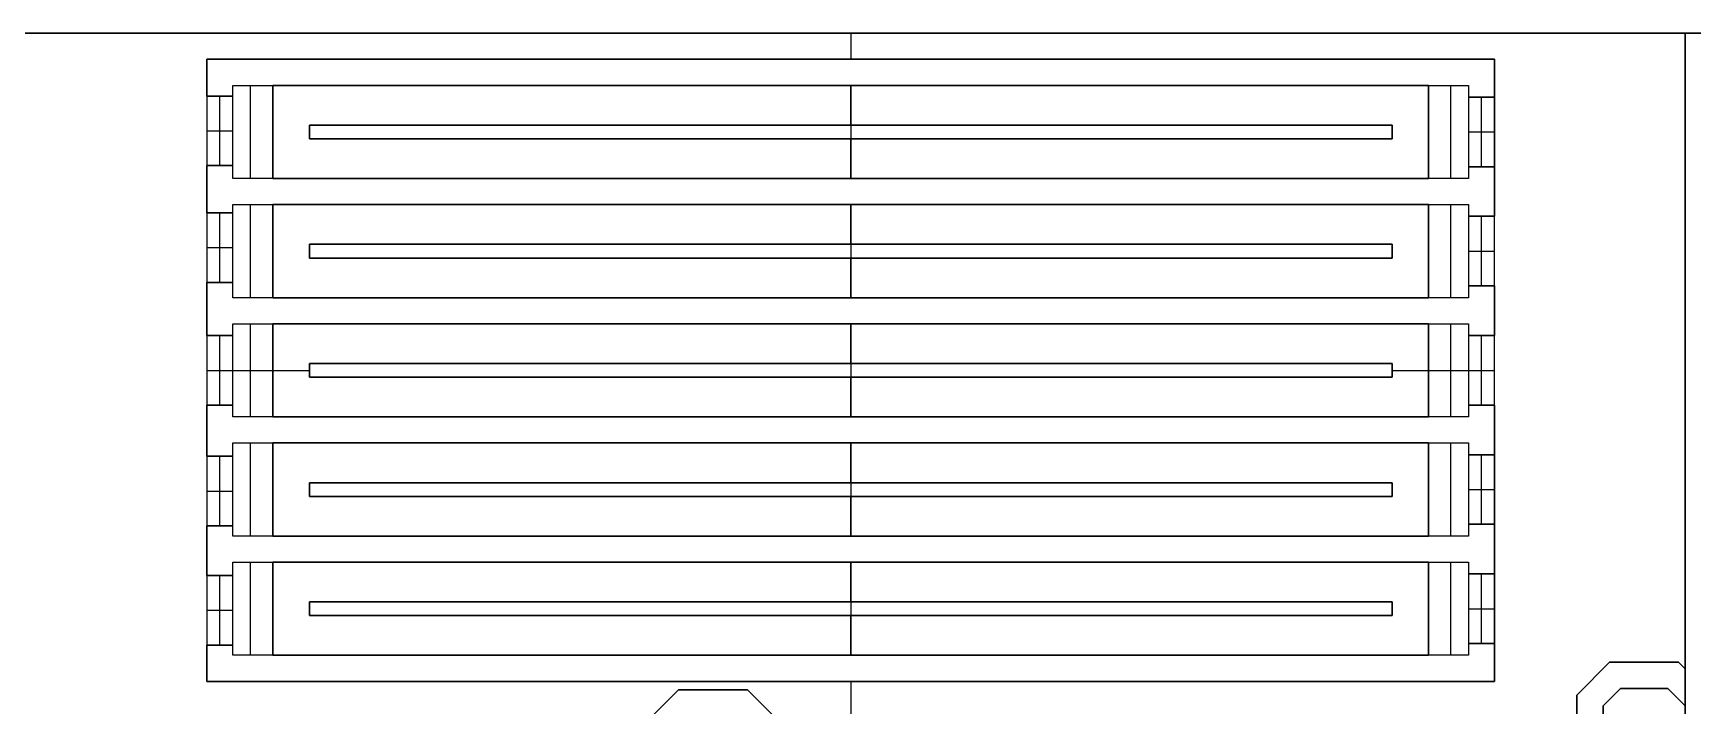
# Model space of a CAD drawing. Extents: x -51.9 to 44.1, y 0 to 48.
# Drawn here: x -27.69 to -3.83, y 38.36 to 48.03 of the extents above; entities that cross this region are included whole.
import ezdxf

# ---------------------------------------------------------------- set-up
doc = ezdxf.new("R2010")
doc.units = 0
doc.header["$MEASUREMENT"] = 0
doc.layers.add('DEFAULT', color=18, linetype='CONTINUOUS')

msp = doc.modelspace()

# ---------------------------------------------------------------- linework, layer by layer
at = {"layer": 'DEFAULT'}
for p, q in [((-27.936, 48.031), (-3.94, 48.031)), ((-27.936, 48.031, -0.75), (-3.94, 48.031, -0.75)), ((-3.94, 48.031, -0.375), (-27.936, 48.031, -0.375)), ((-15.938, 48.031), (-15.938, 47.656)), ((-15.938, 48.031), (-15.938, 48.031, -0.75)), ((-15.938, 48.031, -0.75), (-15.938, 47.656, -0.75)), ((-3.94, 48.031), (-3.94, 38.893)), ((-3.94, 48.031, -0.75), (-3.94, 38.893, -0.75)), ((-3.94, 48.031), (-3.94, 48.031, -0.75)), ((-3.94, 38.893, -0.375), (-3.94, 48.031, -0.375)), ((-3.94, 48.031), (-3.94, 0)), ((20.056, 48.031), (-3.94, 48.031)), ((-3.94, 48.031, -0.75), (-3.94, 0, -0.75)), ((20.056, 48.031, -0.75), (-3.94, 48.031, -0.75)), ((-3.94, 48.031), (-3.94, 48.031, -0.75)), ((-3.94, 0, -0.375), (-3.94, 48.031, -0.375)), ((-3.94, 48.031, -0.375), (20.056, 48.031, -0.375)), ((-25.196, 47.656), (-25.196, 47.656, -0.75)), ((-6.68, 47.656), (-25.196, 47.656)), ((-25.196, 47.656), (-25.196, 38.714)), ((-25.196, 47.656, -0.75), (-25.196, 47.128, -0.75)), ((-6.68, 47.656, -0.75), (-25.196, 47.656, -0.75)), ((-25.196, 47.656, -0.375), (-6.68, 47.656, -0.375)), ((-25.196, 47.128, -0.375), (-25.196, 47.656, -0.375)), ((-15.938, 47.656), (-15.938, 47.656, -0.75)), ((-6.68, 47.656), (-6.68, 47.656, -0.75)), ((-6.68, 38.714), (-6.68, 47.656)), ((-6.68, 47.112, -0.75), (-6.68, 47.656, -0.75)), ((-6.68, 47.656, -0.375), (-6.68, 45.399, -0.375)), ((-24.821, 47.281, -0.75), (-7.055, 47.281, -0.75)), ((-24.821, 47.281, -0.394), (-24.245, 47.281, -0.394)), ((-24.821, 47.281, -0.394), (-24.821, 47.281, -0.75)), ((-24.821, 47.128, -0.75), (-24.821, 47.281, -0.75)), ((-24.821, 47.128, -0.394), (-24.821, 47.281, -0.394)), ((-24.57, 45.943, -0.394), (-24.57, 47.281, -0.394)), ((-24.245, 47.281, -0.394), (-24.245, 47.281, -0.197)), ((-24.245, 45.943, -0.394), (-24.245, 47.281, -0.394)), ((-24.245, 47.281, -0.197), (-7.631, 47.281, -0.197)), ((-24.245, 47.281, -0.197), (-24.245, 45.943, -0.197)), ((-7.631, 47.281, -0.375), (-24.245, 47.281, -0.375)), ((-24.245, 47.275, -0.197), (-24.245, 45.943, -0.197)), ((-15.938, 47.281, -0.197), (-15.938, 47.281, -0.75)), ((-15.938, 47.281, -0.75), (-15.938, 45.943, -0.75)), ((-15.938, 46.711, -0.197), (-15.938, 47.281, -0.197)), ((-7.631, 47.281, -0.394), (-7.055, 47.281, -0.394)), ((-7.631, 47.281, -0.394), (-7.631, 45.943, -0.394)), ((-7.631, 45.943, -0.197), (-7.631, 47.281, -0.197)), ((-7.631, 47.281, -0.197), (-7.631, 47.281, -0.394)), ((-7.631, 45.943, -0.197), (-7.631, 47.281, -0.197)), ((-7.307, 45.943, -0.394), (-7.307, 47.281, -0.394)), ((-7.055, 47.281, -0.75), (-7.055, 47.112, -0.75)), ((-7.055, 47.281, -0.394), (-7.055, 47.112, -0.394)), ((-7.055, 47.281, -0.394), (-7.055, 47.281, -0.75)), ((-24.821, 47.128, -0.75), (-25.196, 47.128, -0.75)), ((-24.821, 47.128, -0.375), (-25.196, 47.128, -0.375)), ((-25.196, 47.128, -0.375), (-25.196, 46.128, -0.375)), ((-25.196, 47.128, -0.75), (-25.196, 47.128, -0.375)), ((-25.196, 47.128, -0.75), (-25.196, 46.128, -0.75)), ((-25.196, 47.128, -0.562), (-24.821, 47.128, -0.562)), ((-25.009, 46.128, -0.75), (-25.009, 47.128, -0.75)), ((-25.009, 46.128, -0.375), (-25.009, 47.128, -0.375)), ((-25.009, 47.128, -0.75), (-25.009, 47.128, -0.375)), ((-24.821, 46.128, -0.375), (-24.821, 47.128, -0.375)), ((-24.821, 47.128, -0.75), (-24.821, 47.128, -0.394)), ((-24.821, 46.128, -0.75), (-24.821, 47.128, -0.75)), ((-24.821, 46.128, -0.394), (-24.821, 47.128, -0.394)), ((-24.821, 47.128, -0.394), (-24.821, 47.128, -0.375)), ((-6.68, 47.112, -0.75), (-7.055, 47.112, -0.75)), ((-7.055, 47.112, -0.375), (-7.055, 46.112, -0.375)), ((-6.68, 47.112, -0.375), (-7.055, 47.112, -0.375)), ((-7.055, 47.112, -0.75), (-7.055, 47.112, -0.394)), ((-7.055, 47.112, -0.75), (-7.055, 46.112, -0.75)), ((-7.055, 47.112, -0.394), (-7.055, 46.112, -0.394)), ((-7.055, 47.112, -0.394), (-7.055, 47.112, -0.375)), ((-7.055, 47.112, -0.562), (-6.68, 47.112, -0.562)), ((-6.868, 46.112, -0.75), (-6.868, 47.112, -0.75)), ((-6.868, 46.112, -0.375), (-6.868, 47.112, -0.375)), ((-6.868, 47.112, -0.75), (-6.868, 47.112, -0.375)), ((-6.68, 46.112, -0.375), (-6.68, 47.112, -0.375)), ((-6.68, 47.112, -0.75), (-6.68, 47.112, -0.375)), ((-6.68, 46.112, -0.75), (-6.68, 47.112, -0.75)), ((-25.196, 46.628, -0.75), (-24.821, 46.628, -0.75)), ((-25.196, 46.628, -0.375), (-24.821, 46.628, -0.375)), ((-24.821, 46.628, -0.394), (-24.821, 46.628, -0.375)), ((-23.721, 46.711), (-23.721, 46.711, -0.197)), ((-23.721, 46.711, -0.197), (-8.154, 46.711, -0.197)), ((-23.721, 46.514, -0.197), (-23.721, 46.711, -0.197)), ((-23.721, 46.711), (-8.154, 46.711)), ((-23.721, 46.514), (-23.721, 46.711)), ((-23.721, 46.711, -0.098), (-23.721, 46.514, -0.098)), ((-8.154, 46.711, -0.098), (-23.721, 46.711, -0.098)), ((-23.721, 46.612), (-23.721, 46.612, -0.197)), ((-15.938, 46.711), (-15.938, 46.711, -0.197)), ((-15.938, 46.711), (-15.938, 46.514)), ((-8.154, 46.711, -0.197), (-8.154, 46.514, -0.197)), ((-8.154, 46.711), (-8.154, 46.711, -0.197)), ((-8.154, 46.711), (-8.154, 46.514)), ((-8.154, 46.514, -0.098), (-8.154, 46.711, -0.098)), ((-8.154, 46.612), (-8.154, 46.612, -0.197)), ((-7.055, 46.612, -0.75), (-6.68, 46.612, -0.75)), ((-7.055, 46.612, -0.394), (-7.055, 46.612, -0.375)), ((-7.055, 46.612, -0.375), (-6.68, 46.612, -0.375)), ((-8.154, 46.514, -0.197), (-23.721, 46.514, -0.197)), ((-23.721, 46.514), (-23.721, 46.514, -0.197)), ((-8.154, 46.514), (-23.721, 46.514)), ((-23.721, 46.514, -0.098), (-8.154, 46.514, -0.098)), ((-15.938, 45.943, -0.197), (-15.938, 46.514, -0.197)), ((-15.938, 46.514), (-15.938, 46.514, -0.197)), ((-8.154, 46.514), (-8.154, 46.514, -0.197)), ((-25.196, 46.128, -0.75), (-24.821, 46.128, -0.75)), ((-25.196, 46.128, -0.375), (-24.821, 46.128, -0.375)), ((-25.196, 46.128, -0.75), (-25.196, 46.128, -0.375)), ((-25.196, 46.128, -0.75), (-25.196, 45.449, -0.75)), ((-25.196, 45.449, -0.375), (-25.196, 46.128, -0.375)), ((-24.821, 46.128, -0.562), (-25.196, 46.128, -0.562)), ((-25.009, 46.128, -0.75), (-25.009, 46.128, -0.375)), ((-24.821, 45.943, -0.75), (-24.821, 46.128, -0.75)), ((-24.821, 45.943, -0.394), (-24.821, 46.128, -0.394)), ((-24.821, 46.128, -0.75), (-24.821, 46.128, -0.394)), ((-24.821, 46.128, -0.394), (-24.821, 46.128, -0.375)), ((-7.055, 46.112, -0.75), (-6.68, 46.112, -0.75)), ((-7.055, 46.112, -0.375), (-6.68, 46.112, -0.375)), ((-7.055, 46.112, -0.75), (-7.055, 46.112, -0.394)), ((-7.055, 46.112, -0.75), (-7.055, 45.943, -0.75)), ((-7.055, 46.112, -0.394), (-7.055, 45.943, -0.394)), ((-7.055, 46.112, -0.394), (-7.055, 46.112, -0.375)), ((-6.68, 46.112, -0.562), (-7.055, 46.112, -0.562)), ((-6.868, 46.112, -0.75), (-6.868, 46.112, -0.375)), ((-6.68, 45.399, -0.75), (-6.68, 46.112, -0.75)), ((-6.68, 46.112, -0.75), (-6.68, 46.112, -0.375)), ((-7.055, 45.943, -0.75), (-24.821, 45.943, -0.75)), ((-24.245, 45.943, -0.394), (-24.821, 45.943, -0.394)), ((-24.821, 45.943, -0.394), (-24.821, 45.943, -0.75)), ((-7.631, 45.943, -0.197), (-24.245, 45.943, -0.197)), ((-24.245, 45.943, -0.197), (-24.245, 45.943, -0.394)), ((-24.245, 45.943, -0.375), (-7.631, 45.943, -0.375)), ((-15.938, 45.943, -0.197), (-15.938, 45.943, -0.75)), ((-7.055, 45.943, -0.394), (-7.631, 45.943, -0.394)), ((-7.631, 45.943, -0.394), (-7.631, 45.943, -0.197)), ((-7.055, 45.943, -0.394), (-7.055, 45.943, -0.75)), ((-24.821, 45.449, -0.75), (-25.196, 45.449, -0.75)), ((-24.821, 45.449, -0.375), (-25.196, 45.449, -0.375)), ((-25.196, 45.449, -0.375), (-25.196, 44.449, -0.375)), ((-25.196, 45.449, -0.75), (-25.196, 45.449, -0.375)), ((-25.196, 45.449, -0.75), (-25.196, 44.449, -0.75)), ((-25.196, 45.449, -0.562), (-24.821, 45.449, -0.562)), ((-25.009, 44.449, -0.75), (-25.009, 45.449, -0.75)), ((-25.009, 44.449, -0.375), (-25.009, 45.449, -0.375)), ((-25.009, 45.449, -0.75), (-25.009, 45.449, -0.375)), ((-24.821, 45.568, -0.75), (-7.055, 45.568, -0.75)), ((-24.821, 45.568, -0.394), (-24.245, 45.568, -0.394)), ((-24.821, 45.568, -0.394), (-24.821, 45.568, -0.75)), ((-24.821, 45.449, -0.75), (-24.821, 45.568, -0.75)), ((-24.821, 45.449, -0.394), (-24.821, 45.568, -0.394)), ((-24.821, 44.449, -0.375), (-24.821, 45.449, -0.375)), ((-24.821, 45.449, -0.75), (-24.821, 45.449, -0.394)), ((-24.821, 44.449, -0.75), (-24.821, 45.449, -0.75)), ((-24.821, 44.449, -0.394), (-24.821, 45.449, -0.394)), ((-24.821, 45.449, -0.394), (-24.821, 45.449, -0.375)), ((-24.57, 44.229, -0.394), (-24.57, 45.568, -0.394)), ((-24.245, 45.568, -0.394), (-24.245, 45.568, -0.197)), ((-24.245, 44.229, -0.394), (-24.245, 45.568, -0.394)), ((-24.245, 45.568, -0.197), (-7.631, 45.568, -0.197)), ((-24.245, 45.568, -0.197), (-24.245, 44.229, -0.197)), ((-7.631, 45.568, -0.375), (-24.245, 45.568, -0.375)), ((-24.245, 45.568, -0.197), (-24.245, 44.229, -0.197)), ((-15.938, 45.568, -0.197), (-15.938, 45.568, -0.75)), ((-15.938, 45.568, -0.75), (-15.938, 44.229, -0.75)), ((-15.938, 44.997, -0.197), (-15.938, 45.568, -0.197)), ((-7.631, 45.568, -0.394), (-7.055, 45.568, -0.394)), ((-7.631, 45.568, -0.394), (-7.631, 44.229, -0.394)), ((-7.631, 44.229, -0.197), (-7.631, 45.568, -0.197)), ((-7.631, 45.568, -0.197), (-7.631, 45.568, -0.394)), ((-7.631, 44.229, -0.197), (-7.631, 45.554, -0.197)), ((-7.307, 44.229, -0.394), (-7.307, 45.568, -0.394)), ((-7.055, 45.568, -0.75), (-7.055, 45.399, -0.75)), ((-7.055, 45.568, -0.394), (-7.055, 45.399, -0.394)), ((-7.055, 45.568, -0.394), (-7.055, 45.568, -0.75)), ((-6.68, 45.399, -0.75), (-7.055, 45.399, -0.75)), ((-7.055, 45.399, -0.375), (-7.055, 44.399, -0.375)), ((-6.68, 45.399, -0.375), (-7.055, 45.399, -0.375)), ((-7.055, 45.399, -0.75), (-7.055, 45.399, -0.394)), ((-7.055, 45.399, -0.75), (-7.055, 44.399, -0.75)), ((-7.055, 45.399, -0.394), (-7.055, 44.399, -0.394)), ((-7.055, 45.399, -0.394), (-7.055, 45.399, -0.375)), ((-7.055, 45.399, -0.562), (-6.68, 45.399, -0.562)), ((-6.868, 44.399, -0.75), (-6.868, 45.399, -0.75)), ((-6.868, 44.399, -0.375), (-6.868, 45.399, -0.375)), ((-6.868, 45.399, -0.75), (-6.868, 45.399, -0.375)), ((-6.68, 44.399, -0.375), (-6.68, 45.399, -0.375)), ((-6.68, 45.399, -0.75), (-6.68, 45.399, -0.375)), ((-6.68, 44.399, -0.75), (-6.68, 45.399, -0.75)), ((-25.196, 44.949, -0.75), (-24.821, 44.949, -0.75)), ((-25.196, 44.949, -0.375), (-24.821, 44.949, -0.375)), ((-24.821, 44.949, -0.394), (-24.821, 44.949, -0.375)), ((-23.721, 44.997), (-23.721, 44.997, -0.197)), ((-23.721, 44.997, -0.197), (-8.154, 44.997, -0.197)), ((-23.721, 44.8, -0.197), (-23.721, 44.997, -0.197)), ((-23.721, 44.8, -0.197), (-23.721, 44.997, -0.197)), ((-23.721, 44.997, -0.197), (-8.154, 44.997, -0.197)), ((-23.721, 44.997), (-23.721, 44.997, -0.197)), ((-23.721, 44.997), (-8.154, 44.997)), ((-23.721, 44.8), (-23.721, 44.997)), ((-23.721, 44.997), (-23.721, 44.8)), ((-8.154, 44.997), (-23.721, 44.997)), ((-23.721, 44.997, -0.098), (-23.721, 44.8, -0.098)), ((-8.154, 44.997, -0.098), (-23.721, 44.997, -0.098)), ((-8.154, 44.997, -0.098), (-23.721, 44.997, -0.098)), ((-23.721, 44.997, -0.098), (-23.721, 44.8, -0.098)), ((-23.721, 44.899), (-23.721, 44.899, -0.197)), ((-23.721, 44.898), (-23.721, 44.898, -0.197)), ((-15.938, 44.997), (-15.938, 44.997, -0.197)), ((-15.938, 44.997), (-15.938, 44.997, -0.197)), ((-15.938, 44.997), (-15.938, 44.8)), ((-15.938, 44.997), (-15.938, 44.8)), ((-8.154, 44.997, -0.197), (-8.154, 44.8, -0.197)), ((-8.154, 44.997, -0.197), (-8.154, 44.8, -0.197)), ((-8.154, 44.997), (-8.154, 44.997, -0.197)), ((-8.154, 44.997), (-8.154, 44.997, -0.197)), ((-8.154, 44.997), (-8.154, 44.8)), ((-8.154, 44.8), (-8.154, 44.997)), ((-8.154, 44.8, -0.098), (-8.154, 44.997, -0.098)), ((-8.154, 44.8, -0.098), (-8.154, 44.997, -0.098)), ((-8.154, 44.899), (-8.154, 44.899, -0.197)), ((-8.154, 44.898), (-8.154, 44.898, -0.197)), ((-7.055, 44.899, -0.75), (-6.68, 44.899, -0.75)), ((-7.055, 44.899, -0.394), (-7.055, 44.899, -0.375)), ((-7.055, 44.899, -0.375), (-6.68, 44.899, -0.375)), ((-23.721, 44.8), (-23.721, 44.8, -0.197)), ((-8.154, 44.8, -0.197), (-23.721, 44.8, -0.197)), ((-8.154, 44.8, -0.197), (-23.721, 44.8, -0.197)), ((-23.721, 44.8), (-23.721, 44.8, -0.197)), ((-8.154, 44.8), (-23.721, 44.8)), ((-23.721, 44.8), (-8.154, 44.8)), ((-23.721, 44.8, -0.098), (-8.154, 44.8, -0.098)), ((-23.721, 44.8, -0.098), (-8.154, 44.8, -0.098)), ((-15.938, 44.8), (-15.938, 44.8, -0.197)), ((-15.938, 44.229, -0.197), (-15.938, 44.8, -0.197)), ((-15.938, 44.8), (-15.938, 44.8, -0.197)), ((-8.154, 44.8), (-8.154, 44.8, -0.197)), ((-8.154, 44.8), (-8.154, 44.8, -0.197)), ((-25.196, 44.449, -0.75), (-24.821, 44.449, -0.75)), ((-25.196, 44.449, -0.375), (-24.821, 44.449, -0.375)), ((-25.196, 44.449, -0.75), (-25.196, 44.449, -0.375)), ((-25.196, 44.449, -0.75), (-25.196, 43.685, -0.75)), ((-24.821, 44.449, -0.562), (-25.196, 44.449, -0.562)), ((-25.196, 43.685, -0.375), (-25.196, 44.449, -0.375)), ((-25.009, 44.449, -0.75), (-25.009, 44.449, -0.375)), ((-24.821, 44.229, -0.75), (-24.821, 44.449, -0.75)), ((-24.821, 44.229, -0.394), (-24.821, 44.449, -0.394)), ((-24.821, 44.449, -0.75), (-24.821, 44.449, -0.394)), ((-24.821, 44.449, -0.394), (-24.821, 44.449, -0.375)), ((-7.055, 44.399, -0.75), (-6.68, 44.399, -0.75)), ((-7.055, 44.399, -0.375), (-6.68, 44.399, -0.375)), ((-7.055, 44.399, -0.75), (-7.055, 44.399, -0.394)), ((-7.055, 44.399, -0.75), (-7.055, 44.229, -0.75)), ((-7.055, 44.399, -0.394), (-7.055, 44.229, -0.394)), ((-7.055, 44.399, -0.394), (-7.055, 44.399, -0.375)), ((-6.68, 44.399, -0.562), (-7.055, 44.399, -0.562)), ((-6.868, 44.399, -0.75), (-6.868, 44.399, -0.375)), ((-6.68, 44.399, -0.75), (-6.68, 44.399, -0.375)), ((-6.68, 43.685, -0.75), (-6.68, 44.399, -0.75)), ((-6.68, 44.399, -0.375), (-6.68, 43.685, -0.375)), ((-7.055, 44.229, -0.75), (-24.821, 44.229, -0.75)), ((-24.245, 44.229, -0.394), (-24.821, 44.229, -0.394)), ((-24.821, 44.229, -0.394), (-24.821, 44.229, -0.75)), ((-7.631, 44.229, -0.197), (-24.245, 44.229, -0.197)), ((-24.245, 44.229, -0.197), (-24.245, 44.229, -0.394)), ((-24.245, 44.229, -0.375), (-7.631, 44.229, -0.375)), ((-15.938, 44.229, -0.197), (-15.938, 44.229, -0.75)), ((-7.055, 44.229, -0.394), (-7.631, 44.229, -0.394)), ((-7.631, 44.229, -0.394), (-7.631, 44.229, -0.197)), ((-7.055, 44.229, -0.394), (-7.055, 44.229, -0.75)), ((-24.821, 43.685, -0.75), (-25.196, 43.685, -0.75)), ((-24.821, 43.685, -0.375), (-25.196, 43.685, -0.375)), ((-25.196, 43.685, -0.375), (-25.196, 42.685, -0.375)), ((-25.196, 43.685, -0.75), (-25.196, 43.685, -0.375)), ((-25.196, 43.685, -0.75), (-25.196, 42.685, -0.75)), ((-25.196, 43.685, -0.562), (-24.821, 43.685, -0.562)), ((-25.009, 42.685, -0.75), (-25.009, 43.685, -0.75)), ((-25.009, 42.685, -0.375), (-25.009, 43.685, -0.375)), ((-25.009, 43.685, -0.75), (-25.009, 43.685, -0.375)), ((-24.821, 43.854, -0.75), (-7.055, 43.854, -0.75)), ((-24.821, 43.854, -0.394), (-24.245, 43.854, -0.394)), ((-24.821, 43.854, -0.394), (-24.821, 43.854, -0.75)), ((-24.821, 43.685, -0.75), (-24.821, 43.854, -0.75)), ((-24.821, 43.685, -0.394), (-24.821, 43.854, -0.394)), ((-24.821, 42.685, -0.375), (-24.821, 43.685, -0.375)), ((-24.821, 43.685, -0.75), (-24.821, 43.685, -0.394)), ((-24.821, 42.685, -0.75), (-24.821, 43.685, -0.75)), ((-24.821, 42.685, -0.394), (-24.821, 43.685, -0.394)), ((-24.821, 43.685, -0.394), (-24.821, 43.685, -0.375)), ((-24.57, 42.516, -0.394), (-24.57, 43.854, -0.394)), ((-24.245, 43.854, -0.394), (-24.245, 43.854, -0.197)), ((-24.245, 42.516, -0.394), (-24.245, 43.854, -0.394)), ((-24.245, 43.854, -0.197), (-7.631, 43.854, -0.197)), ((-24.245, 43.854, -0.197), (-24.245, 42.516, -0.197)), ((-7.631, 43.854, -0.375), (-24.245, 43.854, -0.375)), ((-24.245, 43.854, -0.197), (-24.245, 42.516, -0.197)), ((-15.938, 43.854, -0.197), (-15.938, 43.854, -0.75)), ((-15.938, 43.854, -0.75), (-15.938, 42.516, -0.75)), ((-15.938, 43.284, -0.197), (-15.938, 43.854, -0.197)), ((-7.631, 43.854, -0.394), (-7.055, 43.854, -0.394)), ((-7.631, 43.854, -0.394), (-7.631, 42.516, -0.394)), ((-7.631, 42.516, -0.197), (-7.631, 43.854, -0.197)), ((-7.631, 43.854, -0.197), (-7.631, 43.854, -0.394)), ((-7.631, 42.516, -0.197), (-7.631, 43.854, -0.197)), ((-7.307, 42.516, -0.394), (-7.307, 43.854, -0.394)), ((-7.055, 43.854, -0.75), (-7.055, 43.685, -0.75)), ((-7.055, 43.854, -0.394), (-7.055, 43.685, -0.394)), ((-7.055, 43.854, -0.394), (-7.055, 43.854, -0.75)), ((-6.68, 43.685, -0.75), (-7.055, 43.685, -0.75)), ((-7.055, 43.685, -0.375), (-7.055, 42.685, -0.375)), ((-6.68, 43.685, -0.375), (-7.055, 43.685, -0.375)), ((-7.055, 43.685, -0.75), (-7.055, 43.685, -0.394)), ((-7.055, 43.685, -0.75), (-7.055, 42.685, -0.75)), ((-7.055, 43.685, -0.394), (-7.055, 42.685, -0.394)), ((-7.055, 43.685, -0.394), (-7.055, 43.685, -0.375)), ((-7.055, 43.685, -0.562), (-6.68, 43.685, -0.562)), ((-6.868, 42.685, -0.75), (-6.868, 43.685, -0.75)), ((-6.868, 42.685, -0.375), (-6.868, 43.685, -0.375)), ((-6.868, 43.685, -0.75), (-6.868, 43.685, -0.375)), ((-6.68, 42.685, -0.375), (-6.68, 43.685, -0.375)), ((-6.68, 43.685, -0.75), (-6.68, 43.685, -0.375)), ((-6.68, 42.685, -0.75), (-6.68, 43.685, -0.75)), ((-23.721, 43.284), (-23.721, 43.284, -0.197)), ((-23.721, 43.284, -0.197), (-8.154, 43.284, -0.197)), ((-23.721, 43.087, -0.197), (-23.721, 43.284, -0.197)), ((-23.721, 43.284), (-8.154, 43.284)), ((-23.721, 43.087), (-23.721, 43.284)), ((-23.721, 43.284, -0.098), (-23.721, 43.087, -0.098)), ((-8.154, 43.284, -0.098), (-23.721, 43.284, -0.098)), ((-15.938, 43.284), (-15.938, 43.284, -0.197)), ((-15.938, 43.284), (-15.938, 43.087)), ((-8.154, 43.284, -0.197), (-8.154, 43.087, -0.197)), ((-8.154, 43.284), (-8.154, 43.284, -0.197)), ((-8.154, 43.284), (-8.154, 43.087)), ((-8.154, 43.087, -0.098), (-8.154, 43.284, -0.098)), ((-25.196, 43.185), (-25.196, 43.185, -0.375)), ((-25.196, 43.185, -0.75), (-24.821, 43.185, -0.75)), ((-25.196, 43.185, -0.375), (-24.821, 43.185, -0.375)), ((-24.821, 43.185, -0.394), (-24.245, 43.185, -0.394)), ((-24.821, 43.185, -0.394), (-24.821, 43.185, -0.375)), ((-24.245, 43.185, -0.197), (-24.245, 43.185, -0.394)), ((-24.245, 43.185, -0.197), (-23.721, 43.185, -0.197)), ((-23.721, 43.185), (-23.721, 43.185, -0.197)), ((-8.154, 43.087, -0.197), (-23.721, 43.087, -0.197)), ((-23.721, 43.087), (-23.721, 43.087, -0.197)), ((-8.154, 43.087), (-23.721, 43.087)), ((-23.721, 43.087, -0.098), (-8.154, 43.087, -0.098)), ((-15.938, 42.516, -0.197), (-15.938, 43.087, -0.197)), ((-15.938, 43.087), (-15.938, 43.087, -0.197)), ((-8.154, 43.185, -0.197), (-7.631, 43.185, -0.197)), ((-8.154, 43.185), (-8.154, 43.185, -0.197)), ((-8.154, 43.087), (-8.154, 43.087, -0.197)), ((-7.631, 43.185, -0.394), (-7.055, 43.185, -0.394)), ((-7.631, 43.185, -0.197), (-7.631, 43.185, -0.394)), ((-7.055, 43.185, -0.75), (-6.68, 43.185, -0.75)), ((-7.055, 43.185, -0.394), (-7.055, 43.185, -0.375)), ((-7.055, 43.185, -0.375), (-6.68, 43.185, -0.375)), ((-6.68, 43.185), (-6.68, 43.185, -0.375)), ((-25.196, 42.685, -0.75), (-24.821, 42.685, -0.75)), ((-25.196, 42.685, -0.375), (-24.821, 42.685, -0.375)), ((-25.196, 42.685, -0.75), (-25.196, 42.685, -0.375)), ((-25.196, 42.685, -0.75), (-25.196, 41.95, -0.75)), ((-25.196, 41.95, -0.375), (-25.196, 42.685, -0.375)), ((-24.821, 42.685, -0.562), (-25.196, 42.685, -0.562)), ((-25.009, 42.685, -0.75), (-25.009, 42.685, -0.375)), ((-24.821, 42.516, -0.75), (-24.821, 42.685, -0.75)), ((-24.821, 42.516, -0.394), (-24.821, 42.685, -0.394)), ((-24.821, 42.685, -0.75), (-24.821, 42.685, -0.394)), ((-24.821, 42.685, -0.394), (-24.821, 42.685, -0.375)), ((-7.055, 42.516, -0.75), (-24.821, 42.516, -0.75)), ((-24.245, 42.516, -0.394), (-24.821, 42.516, -0.394)), ((-24.821, 42.516, -0.394), (-24.821, 42.516, -0.75)), ((-7.631, 42.516, -0.197), (-24.245, 42.516, -0.197)), ((-24.245, 42.516, -0.197), (-24.245, 42.516, -0.394)), ((-24.245, 42.516, -0.375), (-7.631, 42.516, -0.375)), ((-15.938, 42.516, -0.197), (-15.938, 42.516, -0.75)), ((-7.055, 42.516, -0.394), (-7.631, 42.516, -0.394)), ((-7.631, 42.516, -0.394), (-7.631, 42.516, -0.197)), ((-7.055, 42.685, -0.75), (-6.68, 42.685, -0.75)), ((-7.055, 42.685, -0.375), (-6.68, 42.685, -0.375)), ((-7.055, 42.685, -0.75), (-7.055, 42.685, -0.394)), ((-7.055, 42.685, -0.75), (-7.055, 42.516, -0.75)), ((-7.055, 42.685, -0.394), (-7.055, 42.516, -0.394)), ((-7.055, 42.685, -0.394), (-7.055, 42.685, -0.375)), ((-6.68, 42.685, -0.562), (-7.055, 42.685, -0.562)), ((-7.055, 42.516, -0.394), (-7.055, 42.516, -0.75)), ((-6.868, 42.685, -0.75), (-6.868, 42.685, -0.375)), ((-6.68, 41.972, -0.75), (-6.68, 42.685, -0.75)), ((-6.68, 42.685, -0.75), (-6.68, 42.685, -0.375)), ((-6.68, 42.685, -0.375), (-6.68, 38.714, -0.375)), ((-24.821, 42.141, -0.75), (-7.055, 42.141, -0.75)), ((-24.821, 42.141, -0.394), (-24.245, 42.141, -0.394)), ((-24.821, 42.141, -0.394), (-24.821, 42.141, -0.75)), ((-24.821, 41.95, -0.75), (-24.821, 42.141, -0.75)), ((-24.821, 41.95, -0.394), (-24.821, 42.141, -0.394)), ((-24.57, 40.802, -0.394), (-24.57, 42.141, -0.394)), ((-24.245, 42.141, -0.394), (-24.245, 42.141, -0.197)), ((-24.245, 40.802, -0.394), (-24.245, 42.141, -0.394)), ((-24.245, 42.141, -0.197), (-7.631, 42.141, -0.197)), ((-24.245, 42.141, -0.197), (-24.245, 40.802, -0.197)), ((-7.631, 42.141, -0.375), (-24.245, 42.141, -0.375)), ((-24.245, 42.141, -0.197), (-24.245, 40.802, -0.197)), ((-15.938, 42.141, -0.197), (-15.938, 42.141, -0.75)), ((-15.938, 42.141, -0.75), (-15.938, 40.802, -0.75)), ((-15.938, 41.57, -0.197), (-15.938, 42.141, -0.197)), ((-7.631, 42.141, -0.394), (-7.055, 42.141, -0.394)), ((-7.631, 42.141, -0.394), (-7.631, 40.802, -0.394)), ((-7.631, 40.802, -0.197), (-7.631, 42.141, -0.197)), ((-7.631, 42.141, -0.197), (-7.631, 42.141, -0.394)), ((-7.631, 40.802, -0.197), (-7.631, 42.127, -0.197)), ((-7.307, 40.802, -0.394), (-7.307, 42.141, -0.394)), ((-7.055, 42.141, -0.75), (-7.055, 41.972, -0.75)), ((-7.055, 42.141, -0.394), (-7.055, 41.972, -0.394)), ((-7.055, 42.141, -0.394), (-7.055, 42.141, -0.75)), ((-24.821, 41.95, -0.75), (-25.196, 41.95, -0.75)), ((-24.821, 41.95, -0.375), (-25.196, 41.95, -0.375)), ((-25.196, 41.95, -0.375), (-25.196, 40.95, -0.375)), ((-25.196, 41.95, -0.75), (-25.196, 41.95, -0.375)), ((-25.196, 41.95, -0.75), (-25.196, 40.95, -0.75)), ((-25.196, 41.95, -0.562), (-24.821, 41.95, -0.562)), ((-25.009, 40.95, -0.75), (-25.009, 41.95, -0.75)), ((-25.009, 40.95, -0.375), (-25.009, 41.95, -0.375)), ((-25.009, 41.95, -0.75), (-25.009, 41.95, -0.375)), ((-24.821, 40.95, -0.375), (-24.821, 41.95, -0.375)), ((-24.821, 41.95, -0.75), (-24.821, 41.95, -0.394)), ((-24.821, 40.95, -0.75), (-24.821, 41.95, -0.75)), ((-24.821, 40.95, -0.394), (-24.821, 41.95, -0.394)), ((-24.821, 41.95, -0.394), (-24.821, 41.95, -0.375)), ((-6.68, 41.972, -0.75), (-7.055, 41.972, -0.75)), ((-7.055, 41.972, -0.375), (-7.055, 40.972, -0.375)), ((-6.68, 41.972, -0.375), (-7.055, 41.972, -0.375)), ((-7.055, 41.972, -0.75), (-7.055, 41.972, -0.394)), ((-7.055, 41.972, -0.75), (-7.055, 40.972, -0.75)), ((-7.055, 41.972, -0.394), (-7.055, 40.972, -0.394)), ((-7.055, 41.972, -0.394), (-7.055, 41.972, -0.375)), ((-7.055, 41.972, -0.562), (-6.68, 41.972, -0.562)), ((-6.868, 40.972, -0.75), (-6.868, 41.972, -0.75)), ((-6.868, 40.972, -0.375), (-6.868, 41.972, -0.375)), ((-6.868, 41.972, -0.75), (-6.868, 41.972, -0.375)), ((-6.68, 40.972, -0.375), (-6.68, 41.972, -0.375)), ((-6.68, 41.972, -0.75), (-6.68, 41.972, -0.375)), ((-6.68, 40.972, -0.75), (-6.68, 41.972, -0.75)), ((-23.721, 41.57), (-23.721, 41.57, -0.197)), ((-23.721, 41.57, -0.197), (-8.154, 41.57, -0.197)), ((-23.721, 41.373, -0.197), (-23.721, 41.57, -0.197)), ((-23.721, 41.373, -0.197), (-23.721, 41.57, -0.197)), ((-23.721, 41.57, -0.197), (-8.154, 41.57, -0.197)), ((-23.721, 41.57), (-23.721, 41.57, -0.197)), ((-23.721, 41.57), (-8.154, 41.57)), ((-23.721, 41.373), (-23.721, 41.57)), ((-23.721, 41.57), (-23.721, 41.373)), ((-8.154, 41.57), (-23.721, 41.57)), ((-23.721, 41.57, -0.098), (-23.721, 41.373, -0.098)), ((-8.154, 41.57, -0.098), (-23.721, 41.57, -0.098)), ((-8.154, 41.57, -0.098), (-23.721, 41.57, -0.098)), ((-23.721, 41.57, -0.098), (-23.721, 41.373, -0.098)), ((-15.938, 41.57), (-15.938, 41.57, -0.197)), ((-15.938, 41.57), (-15.938, 41.57, -0.197)), ((-15.938, 41.57), (-15.938, 41.373)), ((-15.938, 41.57), (-15.938, 41.373)), ((-8.154, 41.57, -0.197), (-8.154, 41.373, -0.197)), ((-8.154, 41.57, -0.197), (-8.154, 41.373, -0.197)), ((-8.154, 41.57), (-8.154, 41.57, -0.197)), ((-8.154, 41.57), (-8.154, 41.57, -0.197)), ((-8.154, 41.57), (-8.154, 41.373)), ((-8.154, 41.373), (-8.154, 41.57)), ((-8.154, 41.373, -0.098), (-8.154, 41.57, -0.098)), ((-8.154, 41.373, -0.098), (-8.154, 41.57, -0.098)), ((-25.196, 41.45, -0.75), (-24.821, 41.45, -0.75)), ((-25.196, 41.45, -0.375), (-24.821, 41.45, -0.375)), ((-24.821, 41.45, -0.394), (-24.821, 41.45, -0.375)), ((-23.721, 41.472), (-23.721, 41.472, -0.197)), ((-23.721, 41.471), (-23.721, 41.471, -0.197)), ((-23.721, 41.373), (-23.721, 41.373, -0.197)), ((-8.154, 41.373, -0.197), (-23.721, 41.373, -0.197)), ((-8.154, 41.373, -0.197), (-23.721, 41.373, -0.197)), ((-23.721, 41.373), (-23.721, 41.373, -0.197)), ((-8.154, 41.373), (-23.721, 41.373)), ((-23.721, 41.373), (-8.154, 41.373)), ((-23.721, 41.373, -0.098), (-8.154, 41.373, -0.098)), ((-23.721, 41.373, -0.098), (-8.154, 41.373, -0.098)), ((-15.938, 41.373), (-15.938, 41.373, -0.197)), ((-15.938, 40.802, -0.197), (-15.938, 41.373, -0.197)), ((-15.938, 41.373), (-15.938, 41.373, -0.197)), ((-8.154, 41.472), (-8.154, 41.472, -0.197)), ((-8.154, 41.471), (-8.154, 41.471, -0.197)), ((-8.154, 41.373), (-8.154, 41.373, -0.197)), ((-8.154, 41.373), (-8.154, 41.373, -0.197)), ((-7.055, 41.472, -0.75), (-6.68, 41.472, -0.75)), ((-7.055, 41.472, -0.394), (-7.055, 41.472, -0.375)), ((-7.055, 41.472, -0.375), (-6.68, 41.472, -0.375)), ((-25.196, 40.95, -0.75), (-24.821, 40.95, -0.75)), ((-25.196, 40.95, -0.375), (-24.821, 40.95, -0.375)), ((-25.196, 40.95, -0.75), (-25.196, 40.95, -0.375)), ((-25.196, 40.95, -0.75), (-25.196, 40.236, -0.75)), ((-25.196, 40.236, -0.375), (-25.196, 40.95, -0.375)), ((-24.821, 40.95, -0.562), (-25.196, 40.95, -0.562)), ((-25.009, 40.95, -0.75), (-25.009, 40.95, -0.375)), ((-24.821, 40.802, -0.75), (-24.821, 40.95, -0.75)), ((-24.821, 40.802, -0.394), (-24.821, 40.95, -0.394)), ((-24.821, 40.95, -0.75), (-24.821, 40.95, -0.394)), ((-24.821, 40.95, -0.394), (-24.821, 40.95, -0.375)), ((-7.055, 40.972, -0.75), (-6.68, 40.972, -0.75)), ((-7.055, 40.972, -0.375), (-6.68, 40.972, -0.375)), ((-7.055, 40.972, -0.75), (-7.055, 40.972, -0.394)), ((-7.055, 40.972, -0.75), (-7.055, 40.802, -0.75)), ((-7.055, 40.972, -0.394), (-7.055, 40.802, -0.394)), ((-7.055, 40.972, -0.394), (-7.055, 40.972, -0.375)), ((-6.68, 40.972, -0.562), (-7.055, 40.972, -0.562)), ((-6.868, 40.972, -0.75), (-6.868, 40.972, -0.375)), ((-6.68, 40.972, -0.75), (-6.68, 40.972, -0.375)), ((-6.68, 40.258, -0.75), (-6.68, 40.972, -0.75)), ((-7.055, 40.802, -0.75), (-24.821, 40.802, -0.75)), ((-24.245, 40.802, -0.394), (-24.821, 40.802, -0.394)), ((-24.821, 40.802, -0.394), (-24.821, 40.802, -0.75)), ((-7.631, 40.802, -0.197), (-24.245, 40.802, -0.197)), ((-24.245, 40.802, -0.197), (-24.245, 40.802, -0.394)), ((-24.245, 40.802, -0.375), (-7.631, 40.802, -0.375)), ((-15.938, 40.802, -0.197), (-15.938, 40.802, -0.75)), ((-7.055, 40.802, -0.394), (-7.631, 40.802, -0.394)), ((-7.631, 40.802, -0.394), (-7.631, 40.802, -0.197)), ((-7.055, 40.802, -0.394), (-7.055, 40.802, -0.75)), ((-24.821, 40.427, -0.75), (-7.055, 40.427, -0.75)), ((-24.821, 40.427, -0.394), (-24.245, 40.427, -0.394)), ((-24.821, 40.427, -0.394), (-24.821, 40.427, -0.75)), ((-24.821, 40.236, -0.75), (-24.821, 40.427, -0.75)), ((-24.821, 40.236, -0.394), (-24.821, 40.427, -0.394)), ((-24.57, 39.089, -0.394), (-24.57, 40.427, -0.394)), ((-24.245, 40.427, -0.394), (-24.245, 40.427, -0.197)), ((-24.245, 39.089, -0.394), (-24.245, 40.427, -0.394)), ((-24.245, 40.427, -0.197), (-7.631, 40.427, -0.197)), ((-24.245, 40.427, -0.197), (-24.245, 39.089, -0.197)), ((-7.631, 40.427, -0.375), (-24.245, 40.427, -0.375)), ((-24.245, 40.427, -0.197), (-24.245, 39.089, -0.197)), ((-15.938, 40.427, -0.197), (-15.938, 40.427, -0.75)), ((-15.938, 40.427, -0.75), (-15.938, 39.089, -0.75)), ((-15.938, 39.856, -0.197), (-15.938, 40.427, -0.197)), ((-7.631, 40.427, -0.394), (-7.055, 40.427, -0.394)), ((-7.631, 40.427, -0.394), (-7.631, 39.089, -0.394)), ((-7.631, 39.089, -0.197), (-7.631, 40.427, -0.197)), ((-7.631, 40.427, -0.197), (-7.631, 40.427, -0.394)), ((-7.631, 39.089, -0.197), (-7.631, 40.413, -0.197)), ((-7.307, 39.089, -0.394), (-7.307, 40.427, -0.394)), ((-7.055, 40.427, -0.75), (-7.055, 40.258, -0.75)), ((-7.055, 40.427, -0.394), (-7.055, 40.258, -0.394)), ((-7.055, 40.427, -0.394), (-7.055, 40.427, -0.75)), ((-24.821, 40.236, -0.75), (-25.196, 40.236, -0.75)), ((-24.821, 40.236, -0.375), (-25.196, 40.236, -0.375)), ((-25.196, 40.236, -0.375), (-25.196, 39.236, -0.375)), ((-25.196, 40.236, -0.75), (-25.196, 40.236, -0.375)), ((-25.196, 40.236, -0.75), (-25.196, 39.236, -0.75)), ((-25.196, 40.236, -0.562), (-24.821, 40.236, -0.562)), ((-25.009, 39.236, -0.75), (-25.009, 40.236, -0.75)), ((-25.009, 39.236, -0.375), (-25.009, 40.236, -0.375)), ((-25.009, 40.236, -0.75), (-25.009, 40.236, -0.375)), ((-24.821, 39.236, -0.375), (-24.821, 40.236, -0.375)), ((-24.821, 40.236, -0.75), (-24.821, 40.236, -0.394)), ((-24.821, 39.236, -0.75), (-24.821, 40.236, -0.75)), ((-24.821, 39.236, -0.394), (-24.821, 40.236, -0.394)), ((-24.821, 40.236, -0.394), (-24.821, 40.236, -0.375)), ((-6.68, 40.258, -0.75), (-7.055, 40.258, -0.75)), ((-7.055, 40.258, -0.375), (-7.055, 39.258, -0.375)), ((-6.68, 40.258, -0.375), (-7.055, 40.258, -0.375)), ((-7.055, 40.258, -0.75), (-7.055, 40.258, -0.394)), ((-7.055, 40.258, -0.75), (-7.055, 39.258, -0.75)), ((-7.055, 40.258, -0.394), (-7.055, 39.258, -0.394)), ((-7.055, 40.258, -0.394), (-7.055, 40.258, -0.375)), ((-7.055, 40.258, -0.562), (-6.68, 40.258, -0.562)), ((-6.868, 39.258, -0.75), (-6.868, 40.258, -0.75)), ((-6.868, 39.258, -0.375), (-6.868, 40.258, -0.375)), ((-6.868, 40.258, -0.75), (-6.868, 40.258, -0.375)), ((-6.68, 39.258, -0.375), (-6.68, 40.258, -0.375)), ((-6.68, 40.258, -0.75), (-6.68, 40.258, -0.375)), ((-6.68, 39.258, -0.75), (-6.68, 40.258, -0.75)), ((-23.721, 39.856), (-23.721, 39.856, -0.197)), ((-23.721, 39.856, -0.197), (-8.154, 39.856, -0.197)), ((-23.721, 39.66, -0.197), (-23.721, 39.856, -0.197)), ((-23.721, 39.659, -0.197), (-23.721, 39.856, -0.197)), ((-23.721, 39.856, -0.197), (-8.154, 39.856, -0.197)), ((-23.721, 39.856), (-23.721, 39.856, -0.197)), ((-23.721, 39.856), (-8.154, 39.856)), ((-23.721, 39.659), (-23.721, 39.856)), ((-23.721, 39.856), (-23.721, 39.66)), ((-8.154, 39.856), (-23.721, 39.856)), ((-23.721, 39.856, -0.098), (-23.721, 39.659, -0.098)), ((-8.154, 39.856, -0.098), (-23.721, 39.856, -0.098)), ((-8.154, 39.856, -0.098), (-23.721, 39.856, -0.098)), ((-23.721, 39.856, -0.098), (-23.721, 39.66, -0.098)), ((-15.938, 39.856), (-15.938, 39.856, -0.197)), ((-15.938, 39.856), (-15.938, 39.856, -0.197)), ((-15.938, 39.856), (-15.938, 39.66)), ((-15.938, 39.856), (-15.938, 39.659)), ((-8.154, 39.856, -0.197), (-8.154, 39.659, -0.197)), ((-8.154, 39.856, -0.197), (-8.154, 39.66, -0.197)), ((-8.154, 39.856), (-8.154, 39.856, -0.197)), ((-8.154, 39.856), (-8.154, 39.856, -0.197)), ((-8.154, 39.856), (-8.154, 39.659)), ((-8.154, 39.66), (-8.154, 39.856)), ((-8.154, 39.659, -0.098), (-8.154, 39.856, -0.098)), ((-8.154, 39.66, -0.098), (-8.154, 39.856, -0.098)), ((-25.196, 39.736, -0.75), (-24.821, 39.736, -0.75)), ((-25.196, 39.736, -0.375), (-24.821, 39.736, -0.375)), ((-24.821, 39.736, -0.394), (-24.821, 39.736, -0.375)), ((-23.721, 39.758), (-23.721, 39.758, -0.197)), ((-23.721, 39.758), (-23.721, 39.758, -0.197)), ((-23.721, 39.66), (-23.721, 39.66, -0.197)), ((-8.154, 39.66, -0.197), (-23.721, 39.66, -0.197)), ((-23.721, 39.66), (-8.154, 39.66)), ((-23.721, 39.66, -0.098), (-8.154, 39.66, -0.098)), ((-8.154, 39.659, -0.197), (-23.721, 39.659, -0.197)), ((-23.721, 39.659), (-23.721, 39.659, -0.197)), ((-8.154, 39.659), (-23.721, 39.659)), ((-23.721, 39.659, -0.098), (-8.154, 39.659, -0.098)), ((-15.938, 39.66), (-15.938, 39.66, -0.197)), ((-15.938, 39.089, -0.197), (-15.938, 39.659, -0.197)), ((-15.938, 39.659), (-15.938, 39.659, -0.197)), ((-8.154, 39.758), (-8.154, 39.758, -0.197)), ((-8.154, 39.758), (-8.154, 39.758, -0.197)), ((-8.154, 39.66), (-8.154, 39.66, -0.197)), ((-8.154, 39.659), (-8.154, 39.659, -0.197)), ((-7.055, 39.758, -0.75), (-6.68, 39.758, -0.75)), ((-7.055, 39.758, -0.394), (-7.055, 39.758, -0.375)), ((-7.055, 39.758, -0.375), (-6.68, 39.758, -0.375)), ((-25.196, 39.236, -0.75), (-24.821, 39.236, -0.75)), ((-25.196, 39.236, -0.375), (-24.821, 39.236, -0.375)), ((-25.196, 39.236, -0.75), (-25.196, 39.236, -0.375)), ((-25.196, 39.236, -0.75), (-25.196, 38.714, -0.75)), ((-25.196, 38.714, -0.375), (-25.196, 39.236, -0.375)), ((-24.821, 39.236, -0.562), (-25.196, 39.236, -0.562)), ((-25.009, 39.236, -0.75), (-25.009, 39.236, -0.375)), ((-24.821, 39.089, -0.75), (-24.821, 39.236, -0.75)), ((-24.821, 39.089, -0.394), (-24.821, 39.236, -0.394)), ((-24.821, 39.236, -0.75), (-24.821, 39.236, -0.394)), ((-24.821, 39.236, -0.394), (-24.821, 39.236, -0.375)), ((-7.055, 39.258, -0.75), (-6.68, 39.258, -0.75)), ((-7.055, 39.258, -0.375), (-6.68, 39.258, -0.375)), ((-7.055, 39.258, -0.75), (-7.055, 39.258, -0.394)), ((-7.055, 39.258, -0.75), (-7.055, 39.089, -0.75)), ((-7.055, 39.258, -0.394), (-7.055, 39.089, -0.394)), ((-7.055, 39.258, -0.394), (-7.055, 39.258, -0.375)), ((-6.68, 39.258, -0.562), (-7.055, 39.258, -0.562)), ((-6.868, 39.258, -0.75), (-6.868, 39.258, -0.375)), ((-6.68, 38.714, -0.75), (-6.68, 39.258, -0.75)), ((-6.68, 39.258, -0.75), (-6.68, 39.258, -0.375)), ((-7.055, 39.089, -0.75), (-24.821, 39.089, -0.75)), ((-24.245, 39.089, -0.394), (-24.821, 39.089, -0.394)), ((-24.821, 39.089, -0.394), (-24.821, 39.089, -0.75)), ((-7.631, 39.089, -0.197), (-24.245, 39.089, -0.197)), ((-24.245, 39.089, -0.197), (-24.245, 39.089, -0.394)), ((-24.245, 39.089, -0.375), (-7.631, 39.089, -0.375)), ((-15.938, 39.089, -0.197), (-15.938, 39.089, -0.75)), ((-7.055, 39.089, -0.394), (-7.631, 39.089, -0.394)), ((-7.631, 39.089, -0.394), (-7.631, 39.089, -0.197)), ((-7.055, 39.089, -0.394), (-7.055, 39.089, -0.75)), ((-5.496, 38.518), (-5.027, 38.988)), ((-5.496, 38.518, -0.75), (-5.027, 38.988, -0.75)), ((-5.027, 38.988, -0.375), (-5.496, 38.518, -0.375)), ((-5.027, 38.988), (-5.027, 38.988, -0.75)), ((-5.027, 38.988), (-4.035, 38.988)), ((-5.027, 38.988, -0.75), (-4.035, 38.988, -0.75)), ((-4.035, 38.988, -0.375), (-5.027, 38.988, -0.375)), ((-4.531, 38.988), (-4.531, 38.988, -0.75)), ((-4.035, 38.988), (-4.035, 38.988, -0.75)), ((-4.035, 38.988), (-3.94, 38.893)), ((-4.035, 38.988, -0.75), (-3.94, 38.893, -0.75)), ((-3.94, 38.893, -0.375), (-4.035, 38.988, -0.375)), ((-3.987, 38.941), (-3.987, 38.941, -0.75)), ((-25.196, 38.714), (-25.196, 38.714, -0.75)), ((-25.196, 38.714), (-6.68, 38.714)), ((-25.196, 38.714, -0.75), (-6.68, 38.714, -0.75)), ((-6.68, 38.714, -0.375), (-25.196, 38.714, -0.375)), ((-15.938, 38.714), (-15.938, 36.907)), ((-15.938, 38.714), (-15.938, 38.714, -0.75)), ((-15.938, 38.714, -0.75), (-15.938, 36.907, -0.75)), ((-6.68, 38.714), (-6.68, 38.714, -0.75)), ((-5.261, 38.753), (-5.261, 38.753, -0.75)), ((-3.94, 38.893), (-3.94, 38.893, -0.75)), ((-18.882, 38.125), (-18.412, 38.594)), ((-18.882, 38.125, -0.75), (-18.412, 38.594, -0.75)), ((-18.412, 38.594, -0.375), (-18.882, 38.125, -0.375)), ((-18.412, 38.594), (-18.412, 38.594, -0.75)), ((-18.412, 38.594), (-17.421, 38.594)), ((-18.412, 38.594, -0.75), (-17.421, 38.594, -0.75)), ((-17.421, 38.594, -0.375), (-18.412, 38.594, -0.375)), ((-17.917, 38.594), (-17.917, 38.594, -0.75)), ((-17.421, 38.594), (-17.421, 38.594, -0.75)), ((-17.421, 38.594), (-16.951, 38.125)), ((-17.421, 38.594, -0.75), (-16.951, 38.125, -0.75)), ((-16.951, 38.125, -0.375), (-17.421, 38.594, -0.375)), ((-5.496, 38.518), (-5.496, 38.518, -0.75)), ((-5.496, 36.907), (-5.496, 38.518)), ((-5.496, 36.907, -0.75), (-5.496, 38.518, -0.75)), ((-5.496, 38.518, -0.375), (-5.496, 36.907, -0.375)), ((-4.871, 38.613), (-5.121, 38.363)), ((-4.871, 38.613, -0.75), (-5.121, 38.363, -0.75)), ((-5.121, 38.363, -0.375), (-4.871, 38.613, -0.375)), ((-4.996, 38.488), (-4.996, 38.488, -0.75)), ((-4.871, 38.613), (-4.871, 38.613, -0.75)), ((-4.19, 38.613), (-4.871, 38.613)), ((-4.19, 38.613, -0.75), (-4.871, 38.613, -0.75)), ((-4.871, 38.613, -0.375), (-4.19, 38.613, -0.375)), ((-4.531, 38.613), (-4.531, 38.613, -0.75)), ((-4.19, 38.613), (-4.19, 38.613, -0.75)), ((-3.94, 38.363), (-4.19, 38.613)), ((-3.94, 38.363, -0.75), (-4.19, 38.613, -0.75)), ((-4.19, 38.613, -0.375), (-3.94, 38.363, -0.375)), ((-4.065, 38.488), (-4.065, 38.488, -0.75)), ((-5.121, 38.363), (-5.121, 38.363, -0.75)), ((-5.121, 38.363), (-5.121, 36.723)), ((-5.121, 38.363, -0.75), (-5.121, 36.723, -0.75)), ((-5.121, 36.723, -0.375), (-5.121, 38.363, -0.375)), ((-3.94, 38.363), (-3.94, 38.363, -0.75)), ((-3.94, 38.363), (-3.94, 38.107)), ((-3.94, 38.363, -0.75), (-3.94, 38.107, -0.75))]:
    msp.add_line(p, q, dxfattribs=at)

doc.saveas('drawing.dxf')
